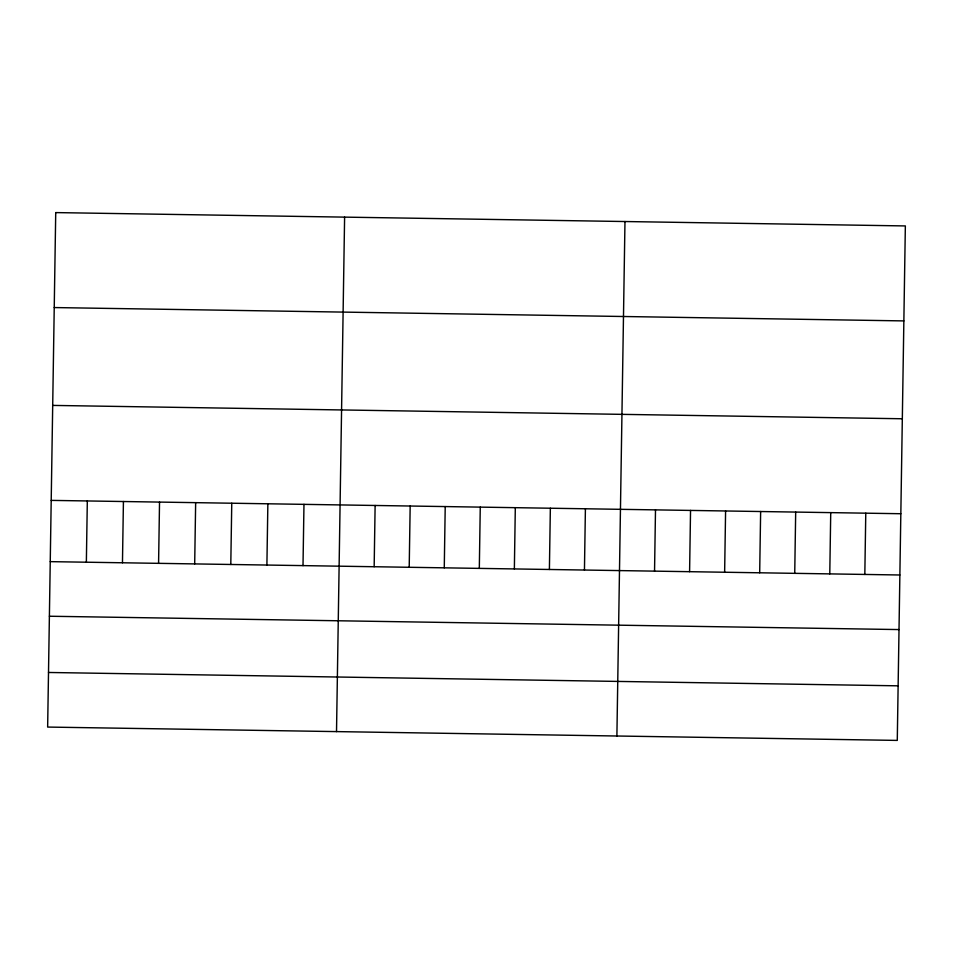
<?xml version="1.0" encoding="UTF-8"?>
<svg xmlns="http://www.w3.org/2000/svg" width="953" height="953" viewBox="0 0 953 953"><rect width="100%" height="100%" fill="white"/><g stroke="black" fill="none" stroke-linecap="round" stroke-linejoin="round"><path stroke-width="1.43" d="M86.354 562.21L87.319 500.944M122.46 562.782L123.425 501.516M158.579 563.342L159.532 502.076M194.686 563.914L195.651 502.648M230.793 564.474L231.758 503.22M266.9 565.046L267.864 503.78M303.006 565.617L303.971 504.351M336.516 731.606L344.605 217.129M374.16 566.725L375.125 505.471M409.206 567.285L410.171 506.019M444.265 567.833L445.218 506.567M479.311 568.381L480.264 507.115M514.358 568.929L515.311 507.675M549.404 569.489L550.357 508.223M584.451 570.037L585.404 508.771M616.889 736.014L624.977 221.525M654.544 571.133L655.497 509.867M689.591 571.681L690.544 510.427M724.637 572.241L725.59 510.975M759.684 572.789L760.637 511.523M794.731 573.337L795.684 512.071M829.777 573.885L830.73 512.631M864.824 574.445L865.777 513.179M54.238 307.557L903.861 320.911M52.701 405.406L902.324 418.76M51.212 500.385L900.823 513.727M50.247 561.639L899.87 574.993M49.389 616.234L899.013 629.576M48.508 672.473L898.131 685.826M55.727 212.59L47.65 727.068L897.273 740.41L905.35 225.932L55.727 212.59"/></g></svg>
